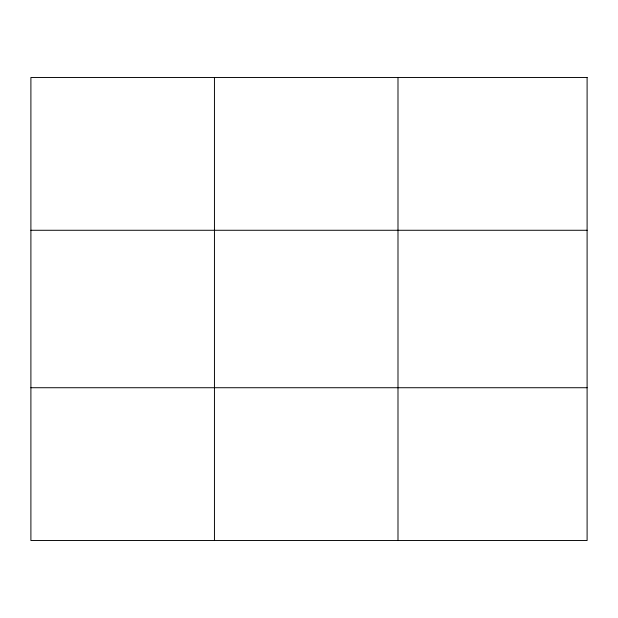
<?xml version="1.0" encoding="UTF-8"?>
<svg xmlns="http://www.w3.org/2000/svg" width="618" height="618" viewBox="0 0 618 618"><rect width="100%" height="100%" fill="white"/><g stroke="black" fill="none" stroke-linecap="round" stroke-linejoin="round"><path stroke-width="0.93" d="M214.446 540.534L214.446 77.466M397.992 540.534L397.992 77.466M30.9 230.275L587.1 230.275M30.9 387.725L587.1 387.725M587.1 77.466L587.1 540.534L30.9 540.534L30.9 77.466L587.1 77.466"/></g></svg>
